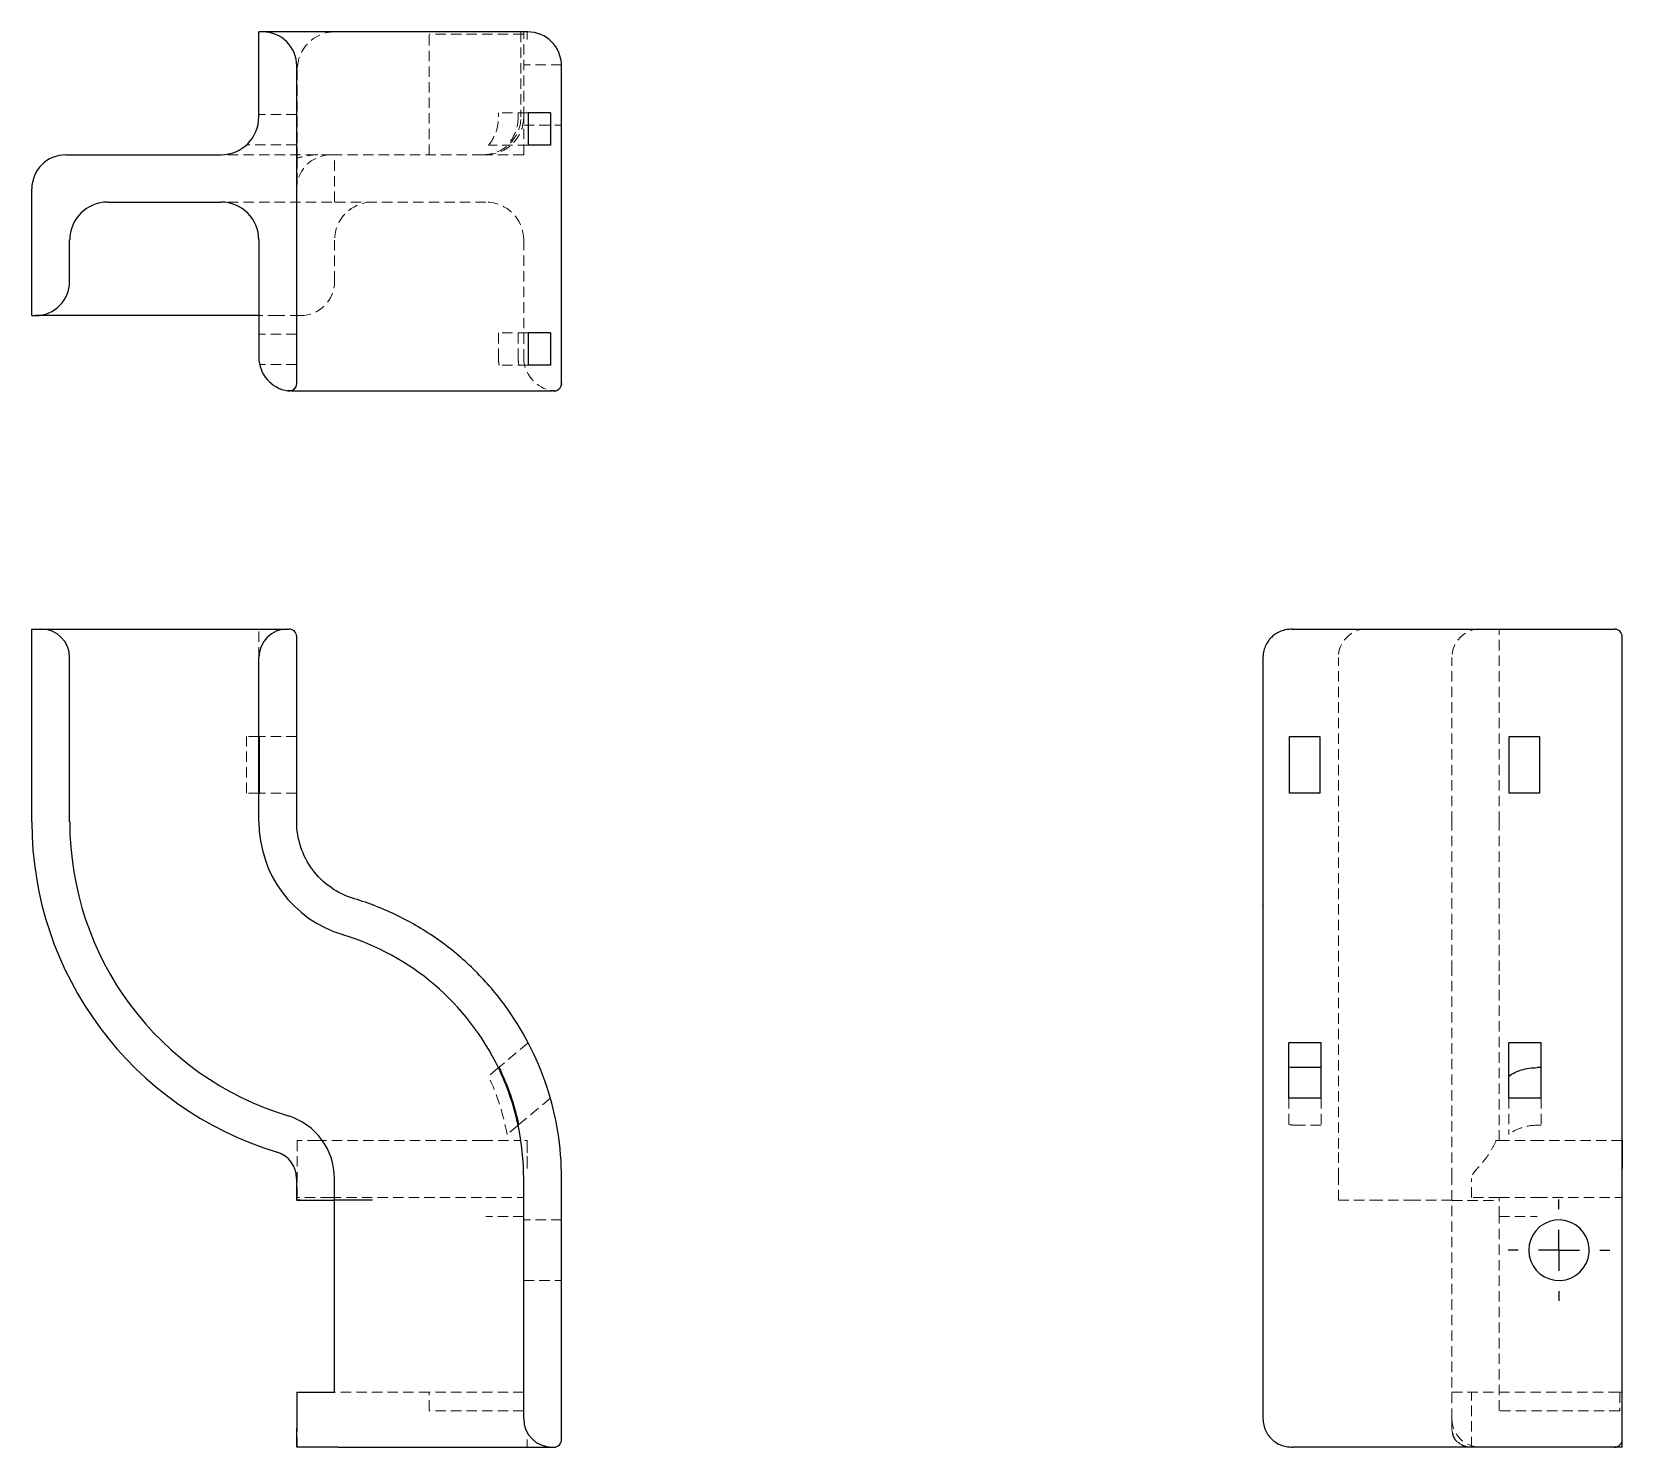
# Model space of a CAD drawing. Header units: millimetres. Extents: x 51 to 245, y 7 to 180.
import ezdxf

# ---------------------------------------------------------------- set-up
doc = ezdxf.new("R2010")
doc.units = ezdxf.units.MM
doc.linetypes.add('HIDDEN', pattern=[1.905, 1.27, -0.635])
doc.layers.add('10', color=7, linetype='Continuous')

# ---------------------------------------------------------------- blocks, each defined once
blk = doc.blocks.new('SW_CENTERMARKSYMBOL_0')
at = {"layer": '10', "color": 0}
for p, q in [((0, 5), (0, 6.2)), ((0, 0), (0, 2.5)), ((-5, 0), (-6.2, 0)), ((0, 0), (-2.5, 0)), ((0, 0), (0, -2.5)), ((0, 0), (2.5, 0)), ((5, 0), (6.2, 0)), ((0, -5), (0, -6.2))]:
    blk.add_line(p, q, dxfattribs=at)

msp = doc.modelspace()

# ---------------------------------------------------------------- linework, layer by layer
at = {"color": 7, "linetype": 'Continuous', "lineweight": 25}
for p, q in [((78.37, 179.05), (78.37, 179.97)), ((78.84, 179.97), (78.37, 179.97)), ((78.37, 169.57), (78.37, 179.05)), ((88.75, 179.97), (78.84, 179.97)), ((110.87, 179.97), (88.75, 179.97)), ((111.18, 179.97), (110.87, 179.97)), ((111.2, 179.97), (111.18, 179.97)), ((111.18, 179.96), (111.18, 179.97)), ((83, 139.69), (83, 175.81)), ((115.37, 137), (115.37, 175.81)), ((111.29, 170.06), (111.29, 166.12)), ((114, 170.06), (111.29, 170.06)), ((114, 170.06), (114, 166.12)), ((114, 166.12), (111.29, 166.12)), ((54.79, 164.95), (73.75, 164.95)), ((50.63, 148.76), (50.63, 160.78)), ((59.88, 159.17), (73.75, 159.17)), ((55.25, 149.45), (55.25, 154.54)), ((78.37, 154.54), (78.37, 140.21)), ((50.63, 145.29), (50.63, 148.76)), ((50.63, 145.29), (51.09, 145.29)), ((78.37, 145.29), (51.09, 145.29)), ((114, 143.17), (111.29, 143.17)), ((111.29, 143.17), (111.29, 139.24)), ((114, 143.17), (114, 139.24)), ((114, 139.24), (111.29, 139.24)), ((81.94, 136.09), (81.94, 136.19)), ((82.13, 136.08), (82.1, 136.08)), ((82.5, 136.09), (82.2, 136.09)), ((89.62, 136.08), (89.71, 136.08)), ((114.31, 136.09), (114.31, 136.09)), ((115.37, 137), (115.35, 136.86)), ((50.63, 103.52), (50.63, 106.99)), ((50.63, 106.99), (51.09, 106.99)), ((51.09, 106.99), (51.78, 106.99)), ((51.78, 106.99), (59.88, 106.99)), ((59.88, 106.99), (73.75, 106.99)), ((73.75, 106.99), (81.84, 106.99)), ((81.84, 106.99), (82.07, 106.99)), ((204.69, 106.99), (204.69, 106.97)), ((204.69, 106.99), (240.81, 106.99)), ((240.81, 106.99), (244.05, 106.99)), ((244.97, 83.43), (244.97, 106.06)), ((50.63, 83.43), (50.63, 103.52)), ((55.25, 83.43), (55.25, 103.52)), ((78.37, 93.87), (78.37, 103.52)), ((201.08, 103.52), (201.08, 103.52)), ((78.37, 93.87), (78.47, 93.87)), ((78.37, 86.94), (78.37, 93.87)), ((78.47, 86.94), (78.47, 93.87)), ((204.33, 93.87), (208.03, 93.87)), ((204.33, 86.94), (204.33, 93.87)), ((208.03, 93.87), (208.03, 86.94)), ((231.15, 93.87), (234.85, 93.87)), ((231.15, 86.94), (231.15, 93.87)), ((234.85, 93.87), (234.85, 86.94)), ((78.37, 83.43), (78.37, 86.94)), ((78.37, 86.94), (78.47, 86.94)), ((208.03, 86.94), (204.33, 86.94)), ((234.85, 86.94), (231.15, 86.94)), ((83, 83.43), (83, 83.48)), ((201.08, 83.44), (201.08, 83.38)), ((244.97, 70.08), (244.97, 83.43)), ((201.08, 73.21), (201.08, 73.18)), ((201.09, 73.08), (201.08, 73.21)), ((244.97, 44.47), (244.97, 70.08)), ((208.17, 56.44), (204.24, 56.44)), ((204.24, 49.66), (204.24, 56.44)), ((208.17, 49.66), (208.17, 56.44)), ((235.06, 56.44), (231.12, 56.44)), ((231.12, 49.66), (231.12, 56.44)), ((235.06, 49.66), (235.06, 56.44)), ((208.17, 53.39), (205.21, 53.39)), ((235.06, 53.39), (234.57, 53.39)), ((208.17, 49.66), (204.24, 49.66)), ((235.06, 49.66), (231.12, 49.66)), ((244.96, 44.47), (244.97, 44.47)), ((244.97, 41.07), (244.97, 44.47)), ((244.97, 39.86), (244.97, 41.07)), ((83, 37.18), (83, 39.86)), ((87.62, 37.18), (87.62, 39.86)), ((110.74, 10.48), (110.74, 39.86)), ((201.08, 39.87), (201.08, 39.84)), ((201.09, 39.83), (201.08, 39.84)), ((244.97, 7.94), (244.97, 39.86)), ((83.46, 37.18), (83, 37.18)), ((83, 37.18), (83, 37.16)), ((87.62, 37.16), (83, 37.16)), ((83.46, 37.18), (87.62, 37.18)), ((92.25, 37.18), (87.62, 37.18)), ((87.62, 13.72), (87.62, 37.16)), ((83, 13.72), (87.62, 13.72)), ((83, 13.72), (83, 9.32)), ((201.08, 10.48), (201.08, 10.48)), ((83, 7.12), (83, 9.32)), ((244.97, 7.01), (244.97, 7.94)), ((85.6, 7.01), (83.06, 7.01)), ((88.08, 7.01), (85.6, 7.01)), ((88.08, 7.01), (92.25, 7.01)), ((92.25, 7.01), (106.12, 7.01)), ((106.12, 7.01), (114.21, 7.01)), ((114.21, 7.01), (114.44, 7.01)), ((204.69, 7.01), (204.69, 7.03)), ((240.81, 7.01), (204.69, 7.01)), ((244.05, 7.01), (240.81, 7.01)), ((244.97, 7.01), (244.05, 7.01))]:
    msp.add_line(p, q, dxfattribs=at)
at = {"color": 7, "linetype": 'HIDDEN', "lineweight": 18}
for p, q in [((99.18, 164.95), (99.18, 179.67)), ((110.74, 179.67), (99.18, 179.67)), ((110.4, 179.97), (110.4, 169.57)), ((110.74, 169.57), (110.74, 179.97)), ((111.18, 179.05), (111.18, 179.94)), ((83.07, 175.35), (83.07, 164.55)), ((115.36, 175.95), (110.74, 175.95)), ((83, 169.85), (78.37, 169.85)), ((107.65, 170.06), (107.65, 169.57)), ((111.29, 170.06), (107.65, 170.06)), ((110.06, 170.06), (110.06, 169.57)), ((110.74, 164.95), (110.74, 169.57)), ((110.74, 168.55), (115.37, 168.55)), ((83, 166.15), (76.86, 166.15)), ((111.29, 166.12), (106.43, 166.12)), ((87.29, 164.95), (73.75, 164.95)), ((105.71, 164.95), (87.29, 164.95)), ((87.62, 159.17), (87.62, 164.95)), ((105.71, 164.95), (106.12, 164.95)), ((110.74, 164.95), (106.12, 164.95)), ((87.29, 159.17), (73.75, 159.17)), ((106.12, 159.17), (87.29, 159.17)), ((87.62, 149.45), (87.62, 154.54)), ((110.74, 154.54), (110.74, 140.21)), ((80.75, 145.29), (78.37, 145.29)), ((83.46, 145.29), (80.75, 145.29)), ((83, 143.03), (78.37, 143.03)), ((107.65, 143.17), (107.65, 140.21)), ((111.29, 143.17), (107.65, 143.17)), ((110.06, 143.17), (110.06, 140.21)), ((83, 139.33), (78.47, 139.33)), ((111.29, 139.24), (107.74, 139.24)), ((81.94, 136.09), (81.94, 136.09)), ((82.06, 136.08), (81.94, 136.09)), ((82.2, 136.09), (82.18, 136.09)), ((82.39, 136.13), (82.37, 136.11)), ((83, 137), (82.95, 136.73)), ((114.31, 136.09), (114.31, 136.09)), ((114.31, 136.09), (114.31, 136.09)), ((114.31, 136.09), (114.31, 136.09)), ((78.37, 103.52), (78.37, 106.99)), ((229.95, 83.43), (229.95, 106.99)), ((210.29, 83.43), (210.29, 103.52)), ((224.17, 83.43), (224.17, 103.52)), ((76.86, 86.94), (76.86, 93.87)), ((78.37, 93.87), (76.86, 93.87)), ((83, 93.87), (78.47, 93.87)), ((78.37, 86.94), (76.86, 86.94)), ((83, 86.94), (78.47, 86.94)), ((210.29, 43.52), (210.29, 83.43)), ((224.17, 65.21), (224.17, 83.43)), ((229.95, 65.21), (229.95, 83.43)), ((224.17, 39.86), (224.17, 65.21)), ((229.95, 44.47), (229.95, 65.21)), ((111.29, 56.44), (107.74, 53.46)), ((107.61, 53.35), (106.43, 52.36)), ((114, 49.66), (110.16, 46.44)), ((204.24, 49.66), (204.24, 46.44)), ((208.17, 49.66), (208.17, 46.35)), ((231.12, 49.66), (231.12, 45.22)), ((235.06, 49.66), (235.06, 46.35)), ((110.02, 46.32), (108.71, 45.22)), ((208.17, 46.35), (205.21, 46.35)), ((235.06, 46.35), (234.57, 46.35)), ((105.71, 44.47), (85.59, 44.47)), ((111.18, 41.07), (111.18, 44.47)), ((210.29, 39.86), (210.29, 43.52)), ((244.95, 44.47), (234.57, 44.47)), ((83.07, 37.53), (83.07, 39.86)), ((210.29, 37.18), (210.29, 39.86)), ((224.17, 10.48), (224.17, 39.86)), ((226.54, 37.53), (226.54, 39.86)), ((87.16, 37.53), (83.07, 37.53)), ((87.16, 37.53), (106.12, 37.53)), ((106.12, 37.53), (110.74, 37.53)), ((210.29, 37.18), (214.45, 37.18)), ((219.54, 37.18), (214.45, 37.18)), ((224.17, 37.18), (219.54, 37.18)), ((224.17, 37.16), (229.95, 37.16)), ((229.95, 37.53), (226.54, 37.53)), ((229.95, 35.19), (229.95, 37.53)), ((229.95, 37.53), (234.57, 37.53)), ((234.57, 37.53), (244.97, 37.53)), ((110.74, 35.19), (106.12, 35.19)), ((229.95, 35.19), (234.57, 35.19)), ((229.95, 11.47), (229.95, 35.19)), ((115.37, 34.78), (110.74, 34.78)), ((110.74, 27.38), (115.37, 27.38)), ((83.07, 7.01), (83.07, 13.72)), ((99.18, 13.72), (87.62, 13.72)), ((99.18, 11.47), (99.18, 13.72)), ((110.74, 13.72), (99.18, 13.72)), ((224.17, 13.72), (229.95, 13.72)), ((226.54, 7.01), (226.54, 13.72)), ((229.95, 13.72), (244.67, 13.72)), ((244.67, 13.72), (244.67, 11.47)), ((244.97, 13.72), (244.67, 13.72)), ((110.74, 11.47), (99.18, 11.47)), ((244.67, 11.47), (229.95, 11.47)), ((111.18, 7.01), (111.18, 7.94))]:
    msp.add_line(p, q, dxfattribs=at)
at = {"color": 7, "linetype": 'Continuous', "lineweight": 25, "flags": 128}
for points in [[(82.92, 136.63), (82.98, 136.8), (83, 137)], [(114.49, 136.08), (114.51, 136.08), (114.56, 136.09)], [(201.08, 103.52), (201.08, 93.81), (201.08, 83.44)], [(201.08, 39.84), (201.08, 25.62), (201.08, 10.48)]]:
    msp.add_lwpolyline(points, dxfattribs=at)
at = {"color": 7, "linetype": 'HIDDEN', "lineweight": 18, "flags": 128}
for points in [[(226.48, 7.01), (226.03, 7.06), (225.86, 7.09)], [(226.48, 7.01), (226.48, 7.01)]]:
    msp.add_lwpolyline(points, dxfattribs=at)
at = {"color": 7, "linetype": 'Continuous', "lineweight": 25}
for centre, radius, start, end in [((78.84, 175.81), 4.16, 0, 90), ((111.2, 175.81), 4.16, 0, 90), ((73.75, 169.57), 4.62, 270, 0), ((54.79, 160.78), 4.16, 90, 180), ((59.88, 154.54), 4.62, 90, 180), ((73.75, 154.54), 4.62, 0, 90), ((51.09, 149.45), 4.16, 270, 0), ((82.53, 140.21), 4.16, 180, 261.7799), ((114.44, 137), 0.925, 261.8121, 0.0167), ((51.78, 103.52), 3.47, 0, 90), ((81.84, 103.52), 3.47, 90, 180), ((82.07, 106.06), 0.925, 360, 90), ((244.05, 106.06), 0.925, 0, 90), ((92.78, 83.43), 42.15, 180, 253.2248), ((92.78, 83.43), 37.52, 180, 253.2248), ((92.78, 83.43), 14.4, 180, 253.2248), ((79.64, 39.86), 31.1, 25.773, 73.2248), ((79.64, 39.86), 31.1, 12.0428, 25.773), ((79.64, 39.86), 31.21, 12.1546, 25.8265), ((79.64, 39.86), 7.98, 0, 73.2248), ((79.64, 39.86), 31.1, 0, 12.0428), ((79.64, 39.86), 3.35, 0, 73.2248), ((237.25, 31.08), 3.7, 15.7405, 344.2595), ((114.21, 10.48), 3.47, 180, 270), ((114.44, 7.94), 0.925, 270, 0), ((244.05, 7.94), 0.925, 270, 0)]:
    msp.add_arc(centre, radius, start, end, dxfattribs=at)
at = {"color": 7, "linetype": 'HIDDEN', "lineweight": 18}
for centre, radius, start, end in [((87.69, 175.35), 4.62, 90, 180), ((106.12, 169.57), 4.62, 270, 0), ((87.16, 160.78), 4.16, 90, 169.5247), ((87.16, 160.78), 4.16, 169.5247, 180), ((92.25, 154.54), 4.62, 90, 180), ((106.12, 154.54), 4.62, 0, 90), ((83.46, 149.45), 4.16, 270, 0), ((114.9, 140.21), 4.16, 180, 261.7973), ((213.76, 103.52), 3.47, 90, 180), ((227.63, 103.52), 3.47, 90, 180), ((79.64, 39.86), 29.56, 10.4468, 25.0151), ((227.63, 10.48), 3.47, 180, 270), ((226.48, 9.32), 2.31, 180, 245.3548)]:
    msp.add_arc(centre, radius, start, end, dxfattribs=at)
at = {"color": 7, "linetype": 'Continuous', "lineweight": 25}
for points in [[(111.18, 179.96), (111.08, 179.97), (110.97, 179.97), (110.87, 179.97)], [(115.37, 137), (115.37, 137), (115.37, 137), (115.37, 137)], [(90.03, 74.04), (90.01, 74.05), (89.98, 74.06), (89.95, 74.07)], [(107.65, 53.39), (107.65, 53.39), (107.68, 53.41), (107.74, 53.46)], [(205.21, 53.39), (204.88, 53.39), (204.55, 53.41), (204.24, 53.46)], [(110.06, 46.35), (110.06, 46.35), (110.09, 46.38), (110.16, 46.44)], [(244.96, 44.47), (244.97, 43.34), (244.97, 42.21), (244.97, 41.07)], [(115.37, 39.86), (115.37, 39.88), (115.37, 39.89), (115.37, 39.9)], [(83.06, 7.01), (83.02, 7.01), (83, 7.05), (83, 7.12)]]:
    msp.add_open_spline(points, degree=3, dxfattribs=at)
at = {"color": 7, "linetype": 'HIDDEN', "lineweight": 18}
for points, knots in [([(105.71, 164.95), (106.32, 164.95), (106.94, 165.06), (108.07, 165.52), (108.58, 165.86), (109.45, 166.72), (109.8, 167.23), (110.28, 168.35), (110.4, 168.96), (110.4, 169.57)], [0, 0, 0, 0, 0.25, 0.25, 0.5, 0.5, 0.75, 0.75, 1, 1, 1, 1]), ([(106.43, 166.12), (106.81, 166.55), (107.12, 167.08), (107.54, 168.27), (107.65, 168.92), (107.65, 169.57)], [0, 0, 0, 0, 0.5, 0.5, 1, 1, 1, 1]), ([(110.06, 169.57), (110.06, 168.91), (109.93, 168.24), (109.46, 167.06), (109.12, 166.54), (108.71, 166.12)], [0, 0, 0, 0, 0.5, 0.5, 1, 1, 1, 1]), ([(85.59, 164.95), (85.16, 164.95), (84.73, 164.9), (83.89, 164.76), (83.48, 164.66), (83.07, 164.55)], [0, 0, 0, 0, 0.5, 0.5, 1, 1, 1, 1]), ([(83.07, 164.55), (83.07, 164.38), (83.07, 164.16), (83.07, 163.67), (83.07, 163.4), (83.07, 162.82), (83.07, 162.51), (83.07, 162.07), (83.07, 161.92), (83.07, 161.72), (83.07, 161.66), (83.07, 161.57), (83.07, 161.54), (83.07, 161.54)], [0, 0, 0, 0, 0.25, 0.25, 0.5, 0.5, 0.75, 0.75, 0.875, 0.875, 0.9375, 0.9375, 1, 1, 1, 1]), ([(83.98, 136.09), (83.85, 136.09), (83.31, 136.09), (82.8, 136.09), (82.56, 136.09), (82.5, 136.09)], [0, 0, 0, 0, 0.1830137, 0.793244, 1, 1, 1, 1]), ([(83, 137), (82.99, 136.93), (82.99, 136.81), (82.94, 136.69), (82.92, 136.64)], [0, 0, 0, 0, 0.5740589, 1, 1, 1, 1]), ([(234.57, 46.35), (233.91, 46.35), (233.24, 46.25), (232.06, 45.85), (231.54, 45.57), (231.12, 45.22)], [0, 0, 0, 0, 0.5, 0.5, 1, 1, 1, 1]), ([(83.07, 44.47), (83.07, 44.02), (83.07, 43.6), (83.07, 42.8), (83.07, 42.42), (83.07, 41.69), (83.07, 41.35), (83.07, 40.83), (83.07, 40.66), (83.07, 40.38), (83.07, 40.29), (83.07, 40.08), (83.07, 39.98), (83.07, 39.86)], [0, 0, 0, 0, 0.25, 0.25, 0.5, 0.5, 0.75, 0.75, 0.875, 0.875, 0.9375, 0.9375, 1, 1, 1, 1]), ([(85.59, 44.47), (85.16, 44.47), (84.73, 44.47), (83.89, 44.47), (83.48, 44.47), (83.07, 44.47)], [0, 0, 0, 0, 0.5, 0.5, 1, 1, 1, 1]), ([(105.71, 44.47), (106.32, 44.47), (106.94, 44.47), (108.07, 44.47), (108.58, 44.47), (109.45, 44.47), (109.8, 44.47), (110.28, 44.47), (110.4, 44.47), (110.4, 44.47)], [0, 0, 0, 0, 0.25, 0.25, 0.5, 0.5, 0.75, 0.75, 1, 1, 1, 1]), ([(229.55, 44.47), (229.38, 44.02), (229.16, 43.6), (228.67, 42.8), (228.4, 42.42), (227.82, 41.69), (227.51, 41.35), (227.07, 40.83), (226.92, 40.66), (226.72, 40.38), (226.66, 40.29), (226.57, 40.08), (226.54, 39.98), (226.54, 39.86)], [0, 0, 0, 0, 0.25, 0.25, 0.5, 0.5, 0.75, 0.75, 0.875, 0.875, 0.9375, 0.9375, 1, 1, 1, 1]), ([(229.95, 44.47), (229.95, 44.47), (229.9, 44.47), (229.76, 44.47), (229.66, 44.47), (229.55, 44.47)], [0, 0, 0, 0, 0.5, 0.5, 1, 1, 1, 1]), ([(229.95, 44.47), (229.95, 44.47), (230.06, 44.47), (230.52, 44.47), (230.86, 44.47), (231.72, 44.47), (232.23, 44.47), (233.35, 44.47), (233.96, 44.47), (234.57, 44.47)], [0, 0, 0, 0, 0.25, 0.25, 0.5, 0.5, 0.75, 0.75, 1, 1, 1, 1]), ([(224.17, 10.48), (224.17, 10.46), (224.17, 10.44), (224.17, 10.41), (224.17, 10.36), (224.17, 10.24), (224.17, 10.13), (224.17, 9.93), (224.17, 9.8), (224.17, 9.44), (224.17, 9.25), (224.17, 9.17)], [0, 0, 0, 0, 0.03125, 0.03125, 0.0625, 0.125, 0.25, 0.25, 0.5, 0.5, 1, 1, 1, 1]), ([(224.21, 8.74), (224.28, 8.51), (224.42, 8.07), (224.89, 7.56), (225.42, 7.23), (225.8, 7.14), (225.98, 7.1)], [0, 0, 0, 0, 0.281605, 0.551359, 0.793434, 1, 1, 1, 1])]:
    msp.add_open_spline(points, degree=3, knots=knots, dxfattribs=at)
for points in [[(107.65, 140.21), (107.65, 139.88), (107.68, 139.55), (107.74, 139.24)], [(110.06, 140.21), (110.06, 139.88), (110.09, 139.55), (110.16, 139.24)], [(81.94, 136.09), (81.94, 136.09), (81.94, 136.09), (81.94, 136.09)], [(205.21, 46.35), (204.88, 46.35), (204.55, 46.38), (204.24, 46.44)], [(111.18, 44.47), (111.08, 44.47), (110.97, 44.47), (110.87, 44.47)], [(111.18, 44.47), (111.18, 43.34), (111.18, 42.21), (111.18, 41.07)]]:
    msp.add_open_spline(points, degree=3, dxfattribs=at)
at = {"color": 7, "linetype": 'Continuous', "lineweight": 25}
for points, knots in [([(83, 137), (83, 137), (83, 137.02), (83, 137.09), (83, 137.15), (83, 137.35), (83, 137.54), (83, 138.03), (83, 138.32), (83, 138.8), (83, 138.96), (83, 139.22), (83, 139.3), (83, 139.43), (83, 139.47), (83, 139.54), (83, 139.57), (83, 139.63), (83, 139.66), (83, 139.69)], [0, 0, 0, 0, 0.125, 0.125, 0.25, 0.25, 0.5, 0.5, 0.75, 0.75, 0.875, 0.875, 0.9375, 0.9375, 0.96875, 0.96875, 0.984375, 0.984375, 1, 1, 1, 1]), ([(81.94, 136.16), (82.03, 136.14), (82.23, 136.11), (82.52, 136.19), (82.78, 136.37), (82.88, 136.55), (82.93, 136.64)], [0, 0, 0, 0, 0.2344868, 0.4848046, 0.742929, 1, 1, 1, 1]), ([(81.94, 136.09), (81.97, 136.08), (82.03, 136.08), (82.09, 136.08), (82.12, 136.08)], [0, 0, 0, 0, 0.495917, 1, 1, 1, 1]), ([(82.18, 136.09), (82.17, 136.09), (81.96, 136.09), (81.95, 136.09), (81.94, 136.09)], [0, 0, 0, 0, 0.09058, 1, 1, 1, 1]), ([(82.1, 136.08), (82.12, 136.08), (82.14, 136.08), (82.17, 136.08), (82.19, 136.09)], [0, 0, 0, 0, 0.499725, 1, 1, 1, 1]), ([(82.92, 136.64), (82.92, 136.63), (82.88, 136.53), (82.79, 136.41), (82.65, 136.27), (82.51, 136.18), (82.33, 136.1), (82.2, 136.09), (82.12, 136.08)], [0, 0, 0, 0, 0.028506, 0.283251, 0.398651, 0.557048, 0.758883, 1, 1, 1, 1]), ([(82.37, 136.1), (82.42, 136.09), (82.53, 136.08), (83.07, 136.08), (83.58, 136.08), (83.98, 136.08), (84, 136.08)], [0, 0, 0, 0, 0.304678, 0.628705, 0.976641, 1, 1, 1, 1]), ([(84, 136.08), (84.35, 136.08), (85.07, 136.08), (86.44, 136.08), (87.97, 136.08), (89.08, 136.08), (89.62, 136.08)], [0, 0, 0, 0, 0.24165, 0.501404, 0.756347, 1, 1, 1, 1]), ([(89.7, 136.08), (90.61, 136.08), (92.44, 136.08), (94.47, 136.08), (95.55, 136.08), (95.79, 136.08)], [0, 0, 0, 0, 0.438576, 0.872315, 1, 1, 1, 1]), ([(95.79, 136.08), (96.39, 136.08), (97.36, 136.08), (98.26, 136.08), (98.61, 136.08)], [0, 0, 0, 0, 0.612387, 1, 1, 1, 1]), ([(98.61, 136.08), (99.05, 136.08), (99.99, 136.08), (100.84, 136.08), (101.28, 136.08)], [0, 0, 0, 0, 0.472586, 1, 1, 1, 1]), ([(101.28, 136.08), (101.82, 136.08), (103.09, 136.08), (104.19, 136.08), (104.82, 136.08)], [0, 0, 0, 0, 0.42058, 1, 1, 1, 1]), ([(104.82, 136.08), (105.06, 136.08), (106.19, 136.08), (107.72, 136.08), (109.18, 136.08), (109.8, 136.08), (109.97, 136.08)], [0, 0, 0, 0, 0.1133, 0.548009, 0.874031, 1, 1, 1, 1]), ([(109.97, 136.08), (110.25, 136.08), (110.84, 136.08), (111.3, 136.08), (111.53, 136.08)], [0, 0, 0, 0, 0.4889331, 1, 1, 1, 1]), ([(111.53, 136.08), (111.68, 136.08), (112.22, 136.08), (112.94, 136.08), (113.65, 136.08), (114.02, 136.08), (114.11, 136.08), (114.12, 136.08)], [0, 0, 0, 0, 0.1029752, 0.390809, 0.6736255, 0.9380223, 1, 1, 1, 1]), ([(114.31, 136.09), (114.3, 136.09), (114.29, 136.09), (114.06, 136.09), (114.02, 136.09)], [0, 0, 0, 0, 0.841524, 1, 1, 1, 1]), ([(114.31, 136.09), (114.42, 136.07), (114.55, 136.08), (114.81, 136.15), (114.94, 136.21), (115.15, 136.4), (115.24, 136.51), (115.34, 136.76), (115.37, 136.89), (115.37, 137)], [0, 0, 0, 0, 0.25, 0.25, 0.5, 0.5, 0.75, 0.75, 1, 1, 1, 1]), ([(114.56, 136.09), (114.53, 136.08), (114.48, 136.08), (114.43, 136.08), (114.41, 136.08)], [0, 0, 0, 0, 0.499814, 1, 1, 1, 1]), ([(204.69, 106.97), (204.38, 106.96), (203.8, 106.93), (203.04, 106.65), (202.48, 106.31), (202.06, 105.94), (201.71, 105.53), (201.4, 105.01), (201.14, 104.33), (201.1, 103.81), (201.08, 103.52)], [0, 0, 0, 0, 0.168193, 0.311303, 0.430015, 0.524396, 0.610177, 0.717299, 0.846866, 1, 1, 1, 1]), ([(83, 103.45), (83, 103.67), (83, 103.86), (83, 104.21), (83, 104.37), (83, 104.83), (83, 105.11), (83, 105.58), (83, 105.76), (83, 105.94), (83, 105.99), (83, 106.03), (83, 106.05), (83, 106.06), (83, 106.06), (83, 106.06), (83, 106.06), (83, 106.06), (83, 106.06), (83, 106.06)], [0, 0, 0, 0, 0.125, 0.125, 0.25, 0.25, 0.5, 0.5, 0.75, 0.75, 0.875, 0.875, 0.9375, 0.9375, 0.96875, 0.96875, 0.984375, 0.984375, 1, 1, 1, 1]), ([(83, 83.48), (83, 84.32), (83, 85.15), (83, 86.82), (83, 87.66), (83, 90.16), (83, 91.83), (83, 95.18), (83, 96.85), (83, 99.36), (83, 100.2), (83, 101.85), (83, 102.66), (83, 103.45)], [0, 0, 0, 0, 0.125, 0.125, 0.25, 0.25, 0.5, 0.5, 0.75, 0.75, 0.875, 0.875, 1, 1, 1, 1]), ([(89.95, 74.07), (88.95, 74.37), (88, 74.83), (86.3, 76.03), (85.55, 76.76), (84.31, 78.43), (83.82, 79.37), (83.17, 81.34), (83, 82.39), (83, 83.43)], [0, 0, 0, 0, 0.25, 0.25, 0.5, 0.5, 0.75, 0.75, 1, 1, 1, 1]), ([(201.08, 83.39), (201.08, 82.78), (201.08, 81.56), (201.08, 79.8), (201.08, 78.19), (201.08, 76.76), (201.08, 75.54), (201.08, 74.56), (201.08, 73.79), (201.08, 73.46), (201.08, 73.31)], [0, 0, 0, 0, 0.136804, 0.2724206, 0.404381, 0.5323902, 0.6565053, 0.7766947, 0.8921806, 1, 1, 1, 1]), ([(115.37, 39.9), (115.36, 41.8), (115.21, 43.7), (114.6, 47.45), (114.15, 49.3), (112.36, 54.7), (110.59, 58.1), (107.21, 62.67), (105.96, 64.1), (103.25, 66.74), (101.79, 67.96), (98.69, 70.14), (97.06, 71.11), (93.64, 72.79), (91.86, 73.49), (90.03, 74.04)], [0, 0, 0, 0, 0.125, 0.125, 0.25, 0.25, 0.5, 0.5, 0.625, 0.625, 0.75, 0.75, 0.875, 0.875, 1, 1, 1, 1]), ([(201.08, 73.28), (201.08, 73.03), (201.08, 72.56), (201.08, 71.73), (201.08, 70.92), (201.08, 70.15), (201.08, 69.46), (201.08, 68.82), (201.08, 68.2), (201.08, 67.18), (201.08, 65.67), (201.08, 63.55), (201.08, 61.25), (201.08, 58.79), (201.08, 56.26), (201.08, 54.23), (201.08, 52.75), (201.08, 51.72), (201.08, 50.47), (201.08, 48.94), (201.08, 47.11), (201.08, 44.98), (201.08, 42.53), (201.08, 40.79), (201.08, 39.87)], [0, 0, 0, 0, 0.054252, 0.10218, 0.144029, 0.179923, 0.209944, 0.234697, 0.258744, 0.283098, 0.349572, 0.417069, 0.484623, 0.552203, 0.619349, 0.681771, 0.703683, 0.726926, 0.756352, 0.792157, 0.834368, 0.883033, 0.938218, 1, 1, 1, 1]), ([(231.12, 52.36), (231.55, 52.68), (232.08, 52.94), (233.27, 53.29), (233.92, 53.39), (234.57, 53.39)], [0, 0, 0, 0, 0.5, 0.5, 1, 1, 1, 1]), ([(115.37, 10.55), (115.37, 11.73), (115.37, 12.93), (115.37, 15.36), (115.37, 16.58), (115.37, 20.26), (115.37, 22.72), (115.37, 27.62), (115.37, 30.07), (115.37, 34.97), (115.37, 37.41), (115.37, 39.86)], [0, 0, 0, 0, 0.125, 0.125, 0.25, 0.25, 0.5, 0.5, 0.75, 0.75, 1, 1, 1, 1]), ([(240.81, 30.08), (240.9, 30.4), (240.95, 30.74), (240.95, 31.42), (240.9, 31.75), (240.81, 32.08)], [0, 0, 0, 0, 0.5, 0.5, 1, 1, 1, 1]), ([(115.37, 7.94), (115.37, 7.94), (115.37, 7.94), (115.37, 7.94), (115.37, 7.94), (115.37, 7.94), (115.37, 7.94), (115.37, 7.95), (115.37, 7.97), (115.37, 8.01), (115.37, 8.06), (115.37, 8.24), (115.37, 8.42), (115.37, 8.89), (115.37, 9.17), (115.37, 9.63), (115.37, 9.79), (115.37, 10.14), (115.37, 10.33), (115.37, 10.55)], [0, 0, 0, 0, 0.015625, 0.015625, 0.03125, 0.03125, 0.0625, 0.0625, 0.125, 0.125, 0.25, 0.25, 0.5, 0.5, 0.75, 0.75, 0.875, 0.875, 1, 1, 1, 1]), ([(201.08, 10.48), (201.1, 10.22), (201.13, 9.71), (201.39, 9), (201.77, 8.37), (202.26, 7.86), (202.82, 7.46), (203.43, 7.19), (204.06, 7.04), (204.48, 7.03), (204.69, 7.03)], [0, 0, 0, 0, 0.139578, 0.273913, 0.403985, 0.530441, 0.653258, 0.772354, 0.887794, 1, 1, 1, 1])]:
    msp.add_open_spline(points, degree=3, knots=knots, dxfattribs=at)

# ---------------------------------------------------------------- block references
at = {"layer": '10'}
msp.add_blockref('SW_CENTERMARKSYMBOL_0', (237.25, 31.08), dxfattribs=at)

doc.saveas('drawing.dxf')
